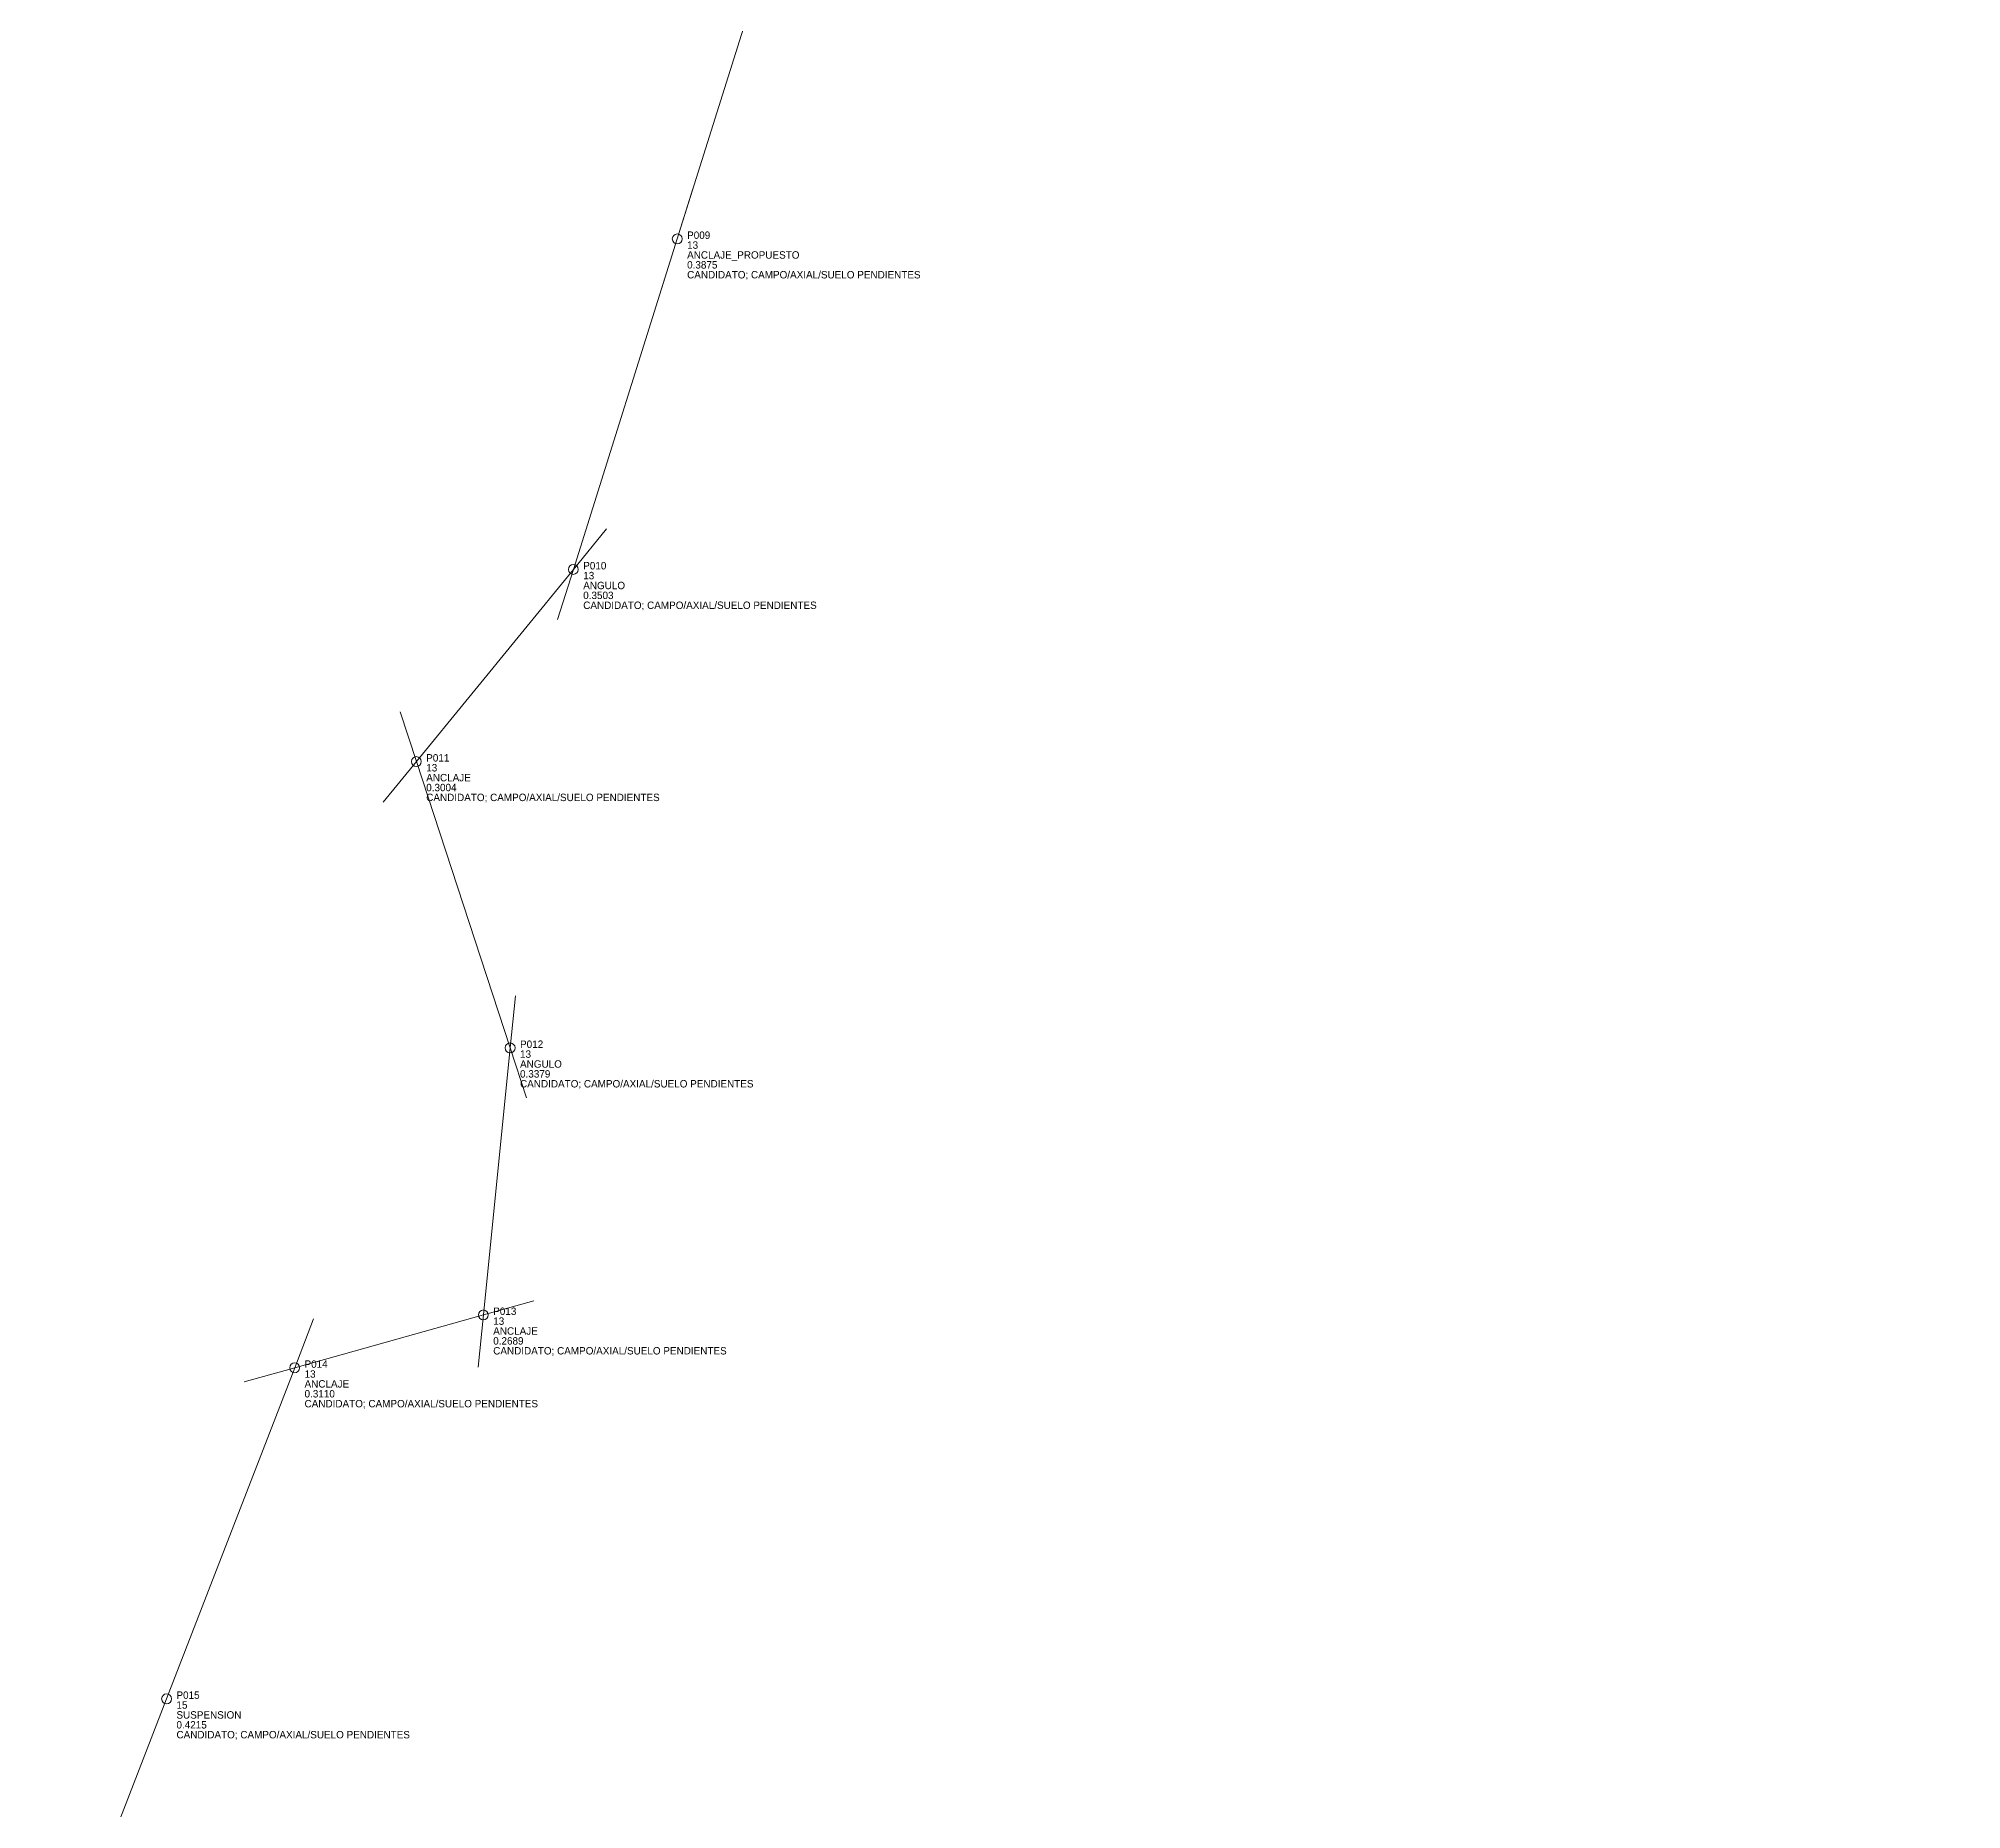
# Model space of a CAD drawing. Header units: metres. Extents: x 423941 to 425824, y 8430942 to 8436658.
# Drawn here: x 425386 to 425775.3, y 8435941.4 to 8436299.8 of the extents above; entities that cross this region are included whole.
import ezdxf

# ---------------------------------------------------------------- set-up
doc = ezdxf.new("R2010")
doc.units = ezdxf.units.M
for name, color, linetype, lineweight, true_color in [('EJE', 7, 'Continuous', 18, 0x087f8c), ('POSTES', 7, 'Continuous', 13, 0x244c65), ('RETENIDA', 7, 'Continuous', 13, 0xa77738)]:
    doc.layers.add(name, color=color, linetype=linetype, lineweight=lineweight, true_color=true_color)

# ---------------------------------------------------------------- blocks, each defined once
blk = doc.blocks.new('LP_POSTE_R02')
at = {"layer": 'POSTES'}
blk.add_circle((0, 0), 1, dxfattribs=at)
for tag, p in [('ID', (2, 0)), ('TIPO', (2, -4)), ('POSTE_M', (2, -2)), ('DC', (2, -6)), ('ESTADO', (2, -8))]:
    blk.add_attdef(tag, p, '', height=1.5)

msp = doc.modelspace()

# ---------------------------------------------------------------- linework, layer by layer
at = {"layer": 'EJE'}
msp.add_lwpolyline([(425715, 8436650), (425745.16, 8436613.76), (425775.32, 8436577.52), (425715.11, 8436531.86), (425654.89, 8436486.21), (425610.42, 8436430.83), (425565.95, 8436375.45), (425536.38, 8436326.13), (425515.34, 8436259.24), (425494.31, 8436192.36), (425462.53, 8436153.48), (425481.52, 8436095.54), (425476.09, 8436041.51), (425437.9, 8436030.81), (425411.97, 8435963.83), (425386.04, 8435896.85)], dxfattribs=at)
at = {"layer": 'RETENIDA'}
for points in [[(425515.34, 8436259.24), (425518.52, 8436269.36)], [(425515.34, 8436259.24), (425512.16, 8436249.13)], [(425494.31, 8436192.36), (425501.02, 8436200.57)], [(425494.31, 8436192.36), (425491.13, 8436182.25)], [(425462.53, 8436153.48), (425459.23, 8436163.55)], [(425462.53, 8436153.48), (425455.82, 8436145.27)], [(425481.52, 8436095.54), (425482.58, 8436106.09)], [(425481.52, 8436095.54), (425484.83, 8436085.47)], [(425476.09, 8436041.51), (425486.3, 8436044.37)], [(425437.9, 8436030.81), (425441.72, 8436040.7)], [(425476.09, 8436041.51), (425475.03, 8436030.96)], [(425437.9, 8436030.81), (425427.69, 8436027.95)]]:
    msp.add_lwpolyline(points, dxfattribs=at)

# ---------------------------------------------------------------- block references
at = {"layer": 'POSTES'}
for p, values in [((425515.34, 8436259.24), {'ID': 'P009', 'POSTE_M': '13', 'TIPO': 'ANCLAJE_PROPUESTO', 'DC': '0.3875', 'ESTADO': 'CANDIDATO; CAMPO/AXIAL/SUELO PENDIENTES'}), ((425494.31, 8436192.36), {'ID': 'P010', 'POSTE_M': '13', 'TIPO': 'ANGULO', 'DC': '0.3503', 'ESTADO': 'CANDIDATO; CAMPO/AXIAL/SUELO PENDIENTES'}), ((425462.53, 8436153.48), {'ID': 'P011', 'POSTE_M': '13', 'TIPO': 'ANCLAJE', 'DC': '0.3004', 'ESTADO': 'CANDIDATO; CAMPO/AXIAL/SUELO PENDIENTES'}), ((425481.52, 8436095.54), {'ID': 'P012', 'POSTE_M': '13', 'TIPO': 'ANGULO', 'DC': '0.3379', 'ESTADO': 'CANDIDATO; CAMPO/AXIAL/SUELO PENDIENTES'}), ((425476.09, 8436041.51), {'ID': 'P013', 'POSTE_M': '13', 'TIPO': 'ANCLAJE', 'DC': '0.2689', 'ESTADO': 'CANDIDATO; CAMPO/AXIAL/SUELO PENDIENTES'}), ((425437.9, 8436030.81), {'ID': 'P014', 'POSTE_M': '13', 'TIPO': 'ANCLAJE', 'DC': '0.3110', 'ESTADO': 'CANDIDATO; CAMPO/AXIAL/SUELO PENDIENTES'}), ((425411.97, 8435963.83), {'ID': 'P015', 'POSTE_M': '15', 'TIPO': 'SUSPENSION', 'DC': '0.4215', 'ESTADO': 'CANDIDATO; CAMPO/AXIAL/SUELO PENDIENTES'})]:
    msp.add_blockref('LP_POSTE_R02', p, dxfattribs=at).add_auto_attribs(values)

doc.saveas('drawing.dxf')
